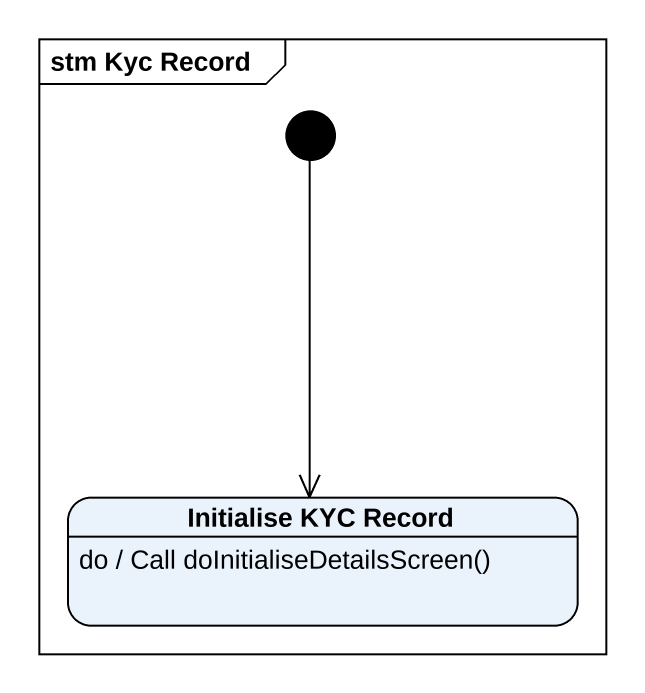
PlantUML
@startuml
mainframe stm Kyc Record
hide empty description
state "Initialise KYC Record" as Initialise_KYC_Record
Initialise_KYC_Record : do / Call doInitialiseDetailsScreen()
[*] --> Initialise_KYC_Record
@enduml
